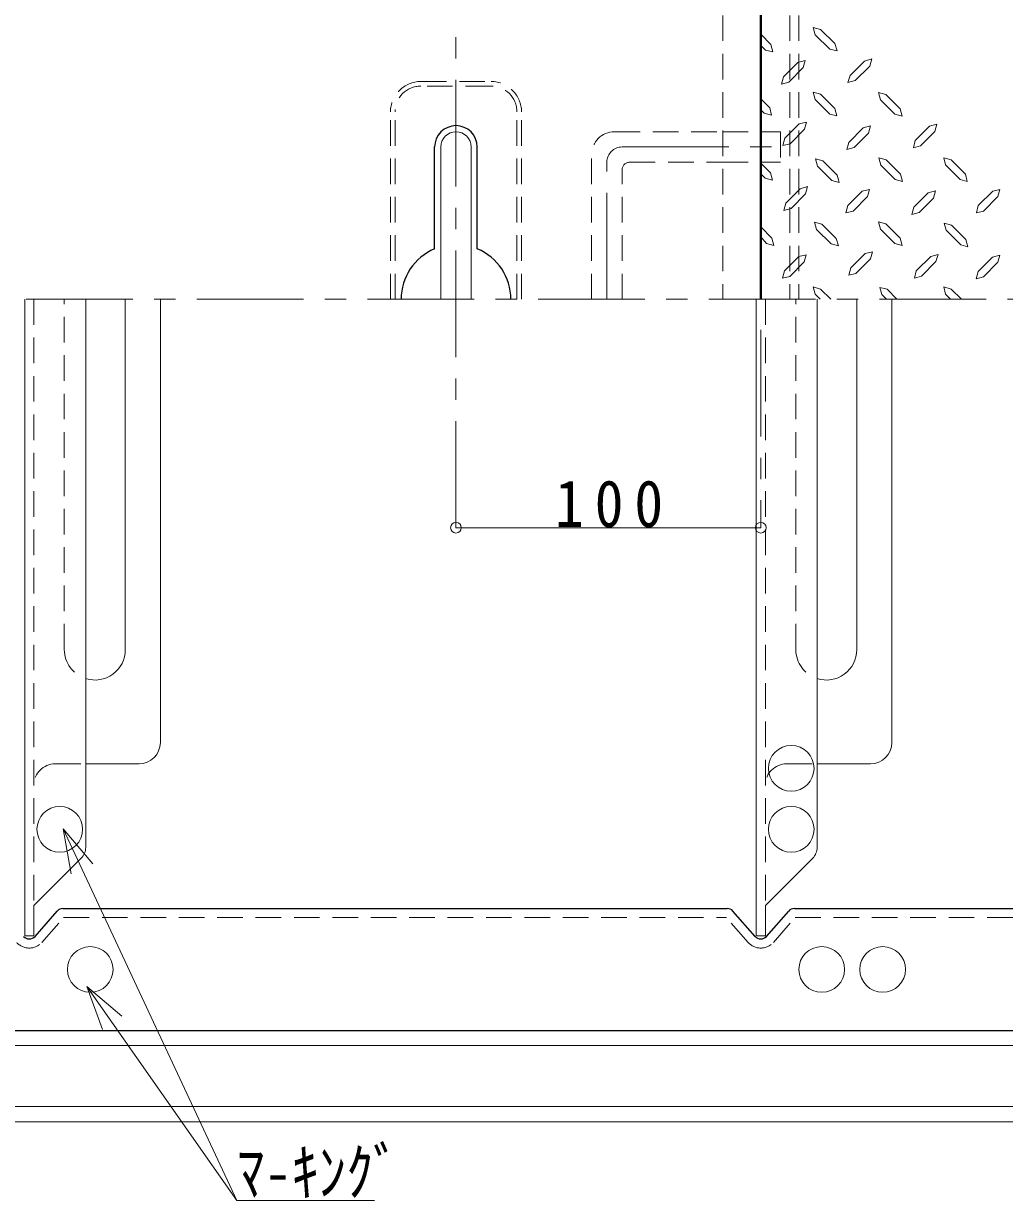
# Model space of a CAD drawing. Units: millimetres at full size, sheet at 1:7; details may follow other scales. Extents: x -1472 to 1363, y -987 to 980.
# Drawn here: x -413.4 to -91.6, y 253.8 to 640.1 of the extents above; entities that cross this region are included whole.
import ezdxf
from ezdxf.enums import TextEntityAlignment as Align

# ---------------------------------------------------------------- set-up
doc = ezdxf.new("R2010")
doc.units = ezdxf.units.MM
doc.header["$LTSCALE"] = 7
doc.header["$PDMODE"] = 32
doc.header["$PDSIZE"] = 3.5
doc.linetypes.add('CHAIN1', pattern=[8, 5, -1, 1, -1])
doc.linetypes.add('DASHED1', pattern=[1.8, 1.2, -0.6])
doc.layers.add('0-0____1', color=4, linetype='Continuous', lineweight=9)
doc.layers.add('0-8____9', color=7, linetype='Continuous')
doc.styles.add('ＭＳ ゴシック', font='')
doc.styles.get('ＭＳ ゴシック').set_extended_font_data('MS Gothic')

msp = doc.modelspace()

# ---------------------------------------------------------------- linework, layer by layer
at = {"layer": '0-0____1', "color": 1, "lineweight": 40}
msp.add_line((-171.501, 549.62), (-171.501, 783.62), dxfattribs=at)
at = {"layer": '0-0____1', "color": 7, "linetype": 'DASHED1', "lineweight": 18}
for p, q in [((-184.001, 743.62), (-184.001, 549.62)), ((-159.001, 743.62), (-159.001, 549.62)), ((-283.001, 621.12), (-260.001, 621.12)), ((-260.001, 619.62), (-283.001, 619.62)), ((-293.001, 549.62), (-293.001, 611.12)), ((-291.501, 549.62), (-291.501, 611.12)), ((-251.501, 549.62), (-251.501, 611.12)), ((-250.001, 549.62), (-250.001, 611.12)), ((-219.501, 604.62), (-184.001, 604.62)), ((-227.001, 549.62), (-227.001, 597.12)), ((-217.001, 549.62), (-217.001, 592.12)), ((-214.501, 594.62), (-184.001, 594.62)), ((-407.366, 338.493), (-400.239, 346.62)), ((-400.239, 346.62), (-182.763, 346.62)), ((-175.636, 338.493), (-182.763, 346.62)), ((-167.366, 338.493), (-160.239, 346.62)), ((-160.239, 346.62), (57.237, 346.62))]:
    msp.add_line(p, q, dxfattribs=at)
at = {"layer": '0-0____1', "linetype": 'DASHED1'}
for p, q in [((-162.001, 743.62), (-162.001, 549.62)), ((-184.001, 604.62), (-165.001, 604.62)), ((-165.001, 604.62), (-165.001, 594.62)), ((-184.001, 594.62), (-165.001, 594.62)), ((-410.001, 549.62), (-410.001, 350.62)), ((-400.001, 434.62), (-400.001, 549.62)), ((-170.001, 549.62), (-170.001, 350.62)), ((-160.001, 434.62), (-160.001, 549.62)), ((-403.001, 397.12), (-393.001, 397.12)), ((-163.001, 397.12), (-153.001, 397.12))]:
    msp.add_line(p, q, dxfattribs=at)
at = {"layer": '0-0____1'}
for p, q in [((-154.289, 638.87), (-151.889, 638.195)), ((-153.614, 636.47), (-154.289, 638.87)), ((-147.164, 633.545), (-151.889, 638.195)), ((-168.239, 633.245), (-171.501, 636.638)), ((-148.889, 631.745), (-153.614, 636.47)), ((-169.964, 631.445), (-171.501, 632.982)), ((-169.964, 631.445), (-167.564, 630.845)), ((-168.239, 633.245), (-167.564, 630.845)), ((-148.889, 631.745), (-146.489, 631.145)), ((-147.164, 633.545), (-146.489, 631.145)), ((-159.389, 627.395), (-164.039, 622.67)), ((-159.389, 627.395), (-156.989, 627.995)), ((-157.589, 625.67), (-156.989, 627.995)), ((-137.489, 627.845), (-142.214, 623.12)), ((-135.764, 626.12), (-140.489, 621.395)), ((-137.489, 627.845), (-135.089, 628.52)), ((-135.764, 626.12), (-135.089, 628.52)), ((-164.714, 620.27), (-164.039, 622.67)), ((-157.589, 625.67), (-162.314, 620.87)), ((-162.314, 620.87), (-164.714, 620.27)), ((-168.539, 612.47), (-171.501, 615.432)), ((-154.289, 617.57), (-151.889, 616.97)), ((-153.689, 615.245), (-154.289, 617.57)), ((-148.889, 610.445), (-153.689, 615.245)), ((-147.164, 612.245), (-151.889, 616.97)), ((-132.839, 617.495), (-130.439, 616.82)), ((-132.239, 615.095), (-132.839, 617.495)), ((-127.514, 610.37), (-132.239, 615.095)), ((-125.789, 612.095), (-130.439, 616.82)), ((-170.339, 610.67), (-171.501, 611.832)), ((-170.339, 610.67), (-167.939, 610.07)), ((-168.539, 612.47), (-167.939, 610.07)), ((-147.164, 612.245), (-146.564, 609.845)), ((-125.789, 612.095), (-125.114, 609.695)), ((-158.939, 607.22), (-163.589, 602.495)), ((-158.939, 607.22), (-156.539, 607.82)), ((-157.139, 605.495), (-156.539, 607.82)), ((-148.889, 610.445), (-146.564, 609.845)), ((-127.514, 610.37), (-125.114, 609.695)), ((-116.114, 606.47), (-113.714, 607.145)), ((-114.389, 604.745), (-113.714, 607.145)), ((-157.139, 605.495), (-161.864, 600.695)), ((-137.864, 605.87), (-142.589, 601.145)), ((-136.139, 604.145), (-140.864, 599.42)), ((-137.864, 605.87), (-135.464, 606.545)), ((-136.139, 604.145), (-135.464, 606.545)), ((-116.114, 606.47), (-120.839, 601.745)), ((-164.264, 600.095), (-163.589, 602.495)), ((-161.864, 600.695), (-164.264, 600.095)), ((-153.539, 595.745), (-151.139, 595.07)), ((-152.939, 593.345), (-153.539, 595.745)), ((-146.414, 590.345), (-151.139, 595.07)), ((-132.764, 596.045), (-130.364, 595.37)), ((-132.089, 593.645), (-132.764, 596.045)), ((-125.639, 590.645), (-130.364, 595.37)), ((-111.464, 596.045), (-109.064, 595.445)), ((-110.864, 593.72), (-111.464, 596.045)), ((-104.339, 590.72), (-109.064, 595.445)), ((-168.314, 591.17), (-171.501, 594.357)), ((-168.314, 591.17), (-167.639, 588.77)), ((-148.139, 588.62), (-152.939, 593.345)), ((-127.364, 588.92), (-132.089, 593.645)), ((-106.064, 588.995), (-110.864, 593.72)), ((-170.039, 589.37), (-171.501, 590.832)), ((-170.039, 589.37), (-167.639, 588.77)), ((-148.139, 588.62), (-145.814, 587.945)), ((-146.414, 590.345), (-145.814, 587.945)), ((-127.364, 588.92), (-124.964, 588.245)), ((-125.639, 590.645), (-124.964, 588.245)), ((-106.064, 588.995), (-103.739, 588.32)), ((-104.339, 590.72), (-103.739, 588.32)), ((-158.564, 585.92), (-163.289, 581.195)), ((-156.839, 584.195), (-161.564, 579.47)), ((-158.564, 585.92), (-156.164, 586.595)), ((-156.839, 584.195), (-156.164, 586.595)), ((-138.239, 585.095), (-142.889, 580.37)), ((-138.239, 585.095), (-135.839, 585.695)), ((-136.439, 583.37), (-135.839, 585.695)), ((-116.564, 584.57), (-121.289, 579.845)), ((-116.564, 584.57), (-114.164, 585.245)), ((-114.839, 582.845), (-114.164, 585.245)), ((-95.414, 585.095), (-100.139, 580.37)), ((-95.414, 585.095), (-93.014, 585.695)), ((-93.689, 583.37), (-93.014, 585.695)), ((-143.564, 577.97), (-142.889, 580.37)), ((-136.439, 583.37), (-141.164, 578.57)), ((-121.889, 577.445), (-121.289, 579.845)), ((-114.839, 582.845), (-119.564, 578.12)), ((-100.739, 577.97), (-100.139, 580.37)), ((-93.689, 583.37), (-98.414, 578.57)), ((-141.164, 578.57), (-143.564, 577.97)), ((-119.564, 578.12), (-121.889, 577.445)), ((-98.414, 578.57), (-100.739, 577.97)), ((-167.864, 569.72), (-171.501, 573.357)), ((-153.839, 574.895), (-151.439, 574.295)), ((-153.164, 572.57), (-153.839, 574.895)), ((-148.439, 567.845), (-153.164, 572.57)), ((-146.714, 569.57), (-151.439, 574.295)), ((-132.839, 575.045), (-130.439, 574.37)), ((-132.239, 572.645), (-132.839, 575.045)), ((-127.514, 567.92), (-132.239, 572.645)), ((-125.789, 569.72), (-130.439, 574.37)), ((-111.314, 574.595), (-108.914, 573.995)), ((-110.714, 572.27), (-111.314, 574.595)), ((-105.914, 567.545), (-110.714, 572.27)), ((-104.189, 569.27), (-108.914, 573.995)), ((-169.589, 567.92), (-171.501, 570.106)), ((-167.864, 569.72), (-167.189, 567.32)), ((-146.714, 569.57), (-146.039, 567.17)), ((-125.789, 569.72), (-125.114, 567.32)), ((-104.189, 569.27), (-103.589, 566.87)), ((-169.589, 567.92), (-167.189, 567.32)), ((-159.014, 563.645), (-156.614, 564.245)), ((-157.289, 561.92), (-156.614, 564.245)), ((-148.439, 567.845), (-146.039, 567.17)), ((-137.264, 564.62), (-141.989, 559.895)), ((-137.264, 564.62), (-134.864, 565.22)), ((-135.464, 562.895), (-134.864, 565.22)), ((-127.514, 567.92), (-125.114, 567.32)), ((-115.739, 563.72), (-113.339, 564.32)), ((-114.014, 561.995), (-113.339, 564.32)), ((-105.914, 567.545), (-103.589, 566.87)), ((-159.014, 563.645), (-163.739, 558.92)), ((-157.289, 561.92), (-162.014, 557.12)), ((-135.464, 562.895), (-140.264, 558.095)), ((-115.739, 563.72), (-120.464, 558.995)), ((-114.014, 561.995), (-118.739, 557.195)), ((-95.489, 563.495), (-100.139, 558.77)), ((-95.489, 563.495), (-93.089, 564.095)), ((-93.689, 561.77), (-93.089, 564.095)), ((-164.414, 556.52), (-163.739, 558.92)), ((-162.014, 557.12), (-164.414, 556.52)), ((-142.589, 557.495), (-141.989, 559.895)), ((-140.264, 558.095), (-142.589, 557.495)), ((-154.289, 553.67), (-151.889, 552.995)), ((-153.614, 551.27), (-154.289, 553.67)), ((-148.514, 549.62), (-151.889, 552.995)), ((-132.389, 553.52), (-129.989, 552.92)), ((-131.789, 551.195), (-132.389, 553.52)), ((-126.816, 549.62), (-129.989, 552.92)), ((-111.464, 553.67), (-109.064, 552.995)), ((-110.864, 551.27), (-111.464, 553.67)), ((-105.689, 549.62), (-109.064, 552.995)), ((-380.001, 434.62), (-380.001, 549.62)), ((-368.501, 404.12), (-368.501, 549.62)), ((-151.964, 549.62), (-153.614, 551.27)), ((-140.001, 434.62), (-140.001, 549.62)), ((-130.214, 549.62), (-131.789, 551.195)), ((-128.501, 404.12), (-128.501, 549.62)), ((-109.214, 549.62), (-110.864, 551.27)), ((-171.501, 474.62), (-271.501, 474.62)), ((-375.501, 397.12), (-393.001, 397.12)), ((-135.501, 397.12), (-153.001, 397.12)), ((-616.501, 304.62), (273.499, 304.62)), ((288.499, 284.62), (-631.501, 284.62))]:
    msp.add_line(p, q, dxfattribs=at)
at = {"layer": '0-0____1', "linetype": 'CHAIN1'}
for p, q in [((-271.501, 474.62), (-271.501, 636.12)), ((-217.001, 599.62), (-165.001, 599.62)), ((-222.001, 549.62), (-222.001, 594.62)), ((-804.501, 549.62), (563.499, 549.62)), ((-171.501, 539.62), (-171.501, 474.62))]:
    msp.add_line(p, q, dxfattribs=at)
at = {"layer": '0-0____1', "color": 5, "lineweight": 25}
for p, q in [((-278.501, 566.203), (-278.501, 599.62)), ((-264.501, 566.203), (-264.501, 599.62)), ((-409.622, 340.471), (-402.345, 348.768)), ((-400.466, 349.62), (-182.537, 349.62)), ((-173.381, 340.471), (-180.657, 348.768)), ((-169.622, 340.471), (-162.345, 348.768)), ((-160.466, 349.62), (57.463, 349.62)), ((-596.501, 309.62), (253.499, 309.62))]:
    msp.add_line(p, q, dxfattribs=at)
at = {"layer": '0-0____1', "color": 7, "lineweight": 18}
for p, q in [((-276.501, 549.62), (-276.501, 599.62)), ((-266.501, 549.62), (-266.501, 599.62)), ((-413.001, 549.62), (-413.001, 340.62)), ((-393.001, 369.691), (-393.001, 549.62)), ((-173.001, 549.62), (-173.001, 340.62)), ((-153.001, 369.691), (-153.001, 549.62)), ((-400.337, 375.779), (-397.733, 361.007)), ((-400.337, 375.779), (-390.696, 364.288)), ((-400.337, 375.779), (-343.444, 253.77)), ((-394.466, 366.155), (-410.001, 350.62)), ((-154.466, 366.155), (-170.001, 350.62)), ((-410.001, 350.62), (-410.001, 340.62)), ((-170.001, 350.62), (-170.001, 340.62)), ((-413.001, 340.62), (-410.001, 340.62)), ((-173.001, 340.62), (-170.001, 340.62)), ((-392.593, 323.962), (-387.463, 309.867)), ((-392.593, 323.962), (-381.102, 314.321)), ((-392.593, 323.962), (-343.444, 253.77)), ((-626.501, 279.62), (283.499, 279.62)), ((-343.444, 253.77), (-298.28, 253.77))]:
    msp.add_line(p, q, dxfattribs=at)
at = {"layer": '0-0____1'}
for points in [[(-140.489, 621.395), (-142.889, 620.795), (-142.214, 623.12)], [(-114.389, 604.745), (-119.114, 600.02), (-121.439, 599.345), (-120.839, 601.745)], [(-140.864, 599.42), (-143.264, 598.82), (-142.589, 601.145)], [(-161.564, 579.47), (-163.889, 578.795), (-163.289, 581.195)], [(-93.689, 561.77), (-98.414, 556.97), (-100.814, 556.37), (-100.139, 558.77)], [(-118.739, 557.195), (-121.064, 556.595), (-120.464, 558.995)]]:
    msp.add_lwpolyline(points, dxfattribs=at)
for centre in [(-161.501, 395.62), (-401.501, 375.62), (-161.501, 375.62), (-391.501, 329.62), (-151.501, 329.62), (-131.501, 329.62)]:
    msp.add_circle(centre, 7.5, dxfattribs=at)
at = {"layer": '0-0____1', "color": 7, "linetype": 'DASHED1', "lineweight": 18}
for centre, radius, start, end in [((-283.001, 611.12), 10, 90, 180), ((-283.001, 611.12), 8.5, 90, 180), ((-260.001, 611.12), 10, 0, 90), ((-260.001, 611.12), 8.5, 0, 90), ((-219.501, 597.12), 7.5, 90, 180), ((-214.501, 592.12), 2.5, 90, 180), ((-411.501, 342.12), 5.5, 221.25117, 318.74883), ((-171.501, 342.12), 5.5, 221.25117, 318.74883)]:
    msp.add_arc(centre, radius, start, end, dxfattribs=at)
at = {"layer": '0-0____1', "color": 5, "lineweight": 25}
for centre, radius, start, end in [((-271.501, 599.62), 7, 0, 180), ((-271.501, 549.62), 18, 112.88538, 180), ((-271.501, 549.62), 18, 0, 67.11462), ((-400.466, 347.12), 2.5, 90, 138.74883), ((-182.537, 347.12), 2.5, 41.25117, 90), ((-160.466, 347.12), 2.5, 90, 138.74883), ((-411.501, 342.12), 2.5, 221.25117, 318.74883), ((-171.501, 342.12), 2.5, 221.25117, 318.74883)]:
    msp.add_arc(centre, radius, start, end, dxfattribs=at)
at = {"layer": '0-0____1', "color": 7, "lineweight": 18}
for centre, start, end in [((-271.501, 599.62), 0, 180), ((-398.001, 369.691), 315, 0), ((-158.001, 369.691), 315, 0)]:
    msp.add_arc(centre, 5, start, end, dxfattribs=at)
at = {"layer": '0-0____1', "linetype": 'CHAIN1'}
msp.add_arc((-217.001, 594.62), 5, 90, 180, dxfattribs=at)
at = {"layer": '0-0____1', "linetype": 'DASHED1'}
for centre, radius, start, end in [((-390.001, 434.62), 10, 180, 252.5424), ((-150.001, 434.62), 10, 180, 252.5424), ((-403.001, 390.12), 7, 90, 180), ((-163.001, 390.12), 7, 90, 180)]:
    msp.add_arc(centre, radius, start, end, dxfattribs=at)
at = {"layer": '0-0____1'}
for centre, radius, start in [((-390.001, 434.62), 10, 252.5424), ((-150.001, 434.62), 10, 252.5424), ((-375.501, 404.12), 7, 270), ((-135.501, 404.12), 7, 270)]:
    msp.add_arc(centre, radius, start, 0, dxfattribs=at)
for p in [(-271.501, 474.62), (-171.501, 474.62)]:
    msp.add_point(p, dxfattribs=at)

# ---------------------------------------------------------------- texts
at = {"layer": '0-0____1', "color": 7, "insert": (-239.001, 474.62), "char_height": 15.4, "attachment_point": 7, "style": 'ＭＳ ゴシック'}
msp.add_mtext('\\T1.38;\\W0.9;100', dxfattribs=at)
at = {"layer": '0-8____9', "style": 'ＭＳ ゴシック', "width": 0.85}
msp.add_text('ﾏ-ｷﾝｸﾞ', height=15.4, dxfattribs=at).set_placement((-343.28, 250.77), align=Align.BOTTOM_LEFT)

doc.saveas('drawing.dxf')
